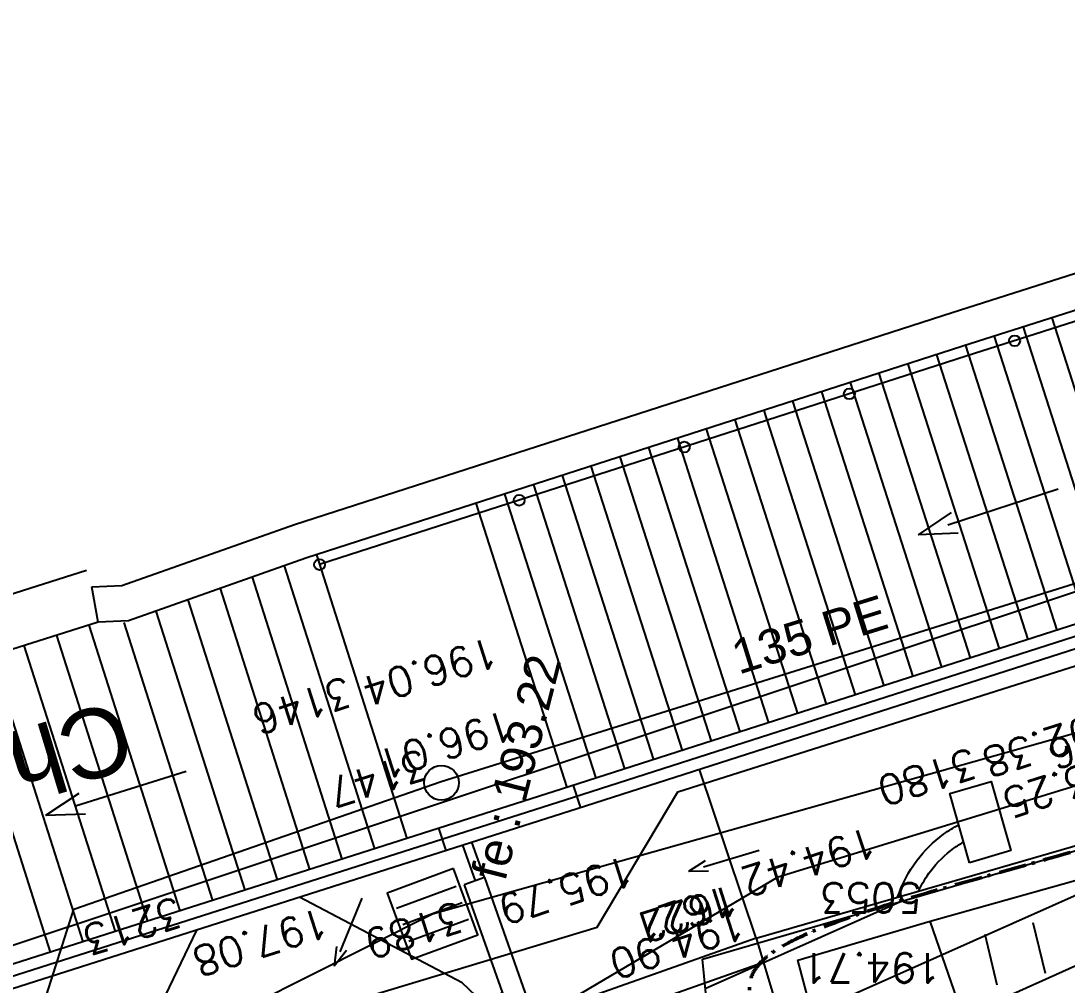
# Model space of a CAD drawing. Extents: x -594 to 29166, y -5797 to 14313.
# Drawn here: x 13770 to 14976, y 7889 to 9001 of the extents above; entities that cross this region are included whole.
import ezdxf
from ezdxf.enums import TextEntityAlignment as Align
from ezdxf.lldxf.tags import DXFTag

# ---------------------------------------------------------------- set-up
doc = ezdxf.new("R2010")
doc.units = 0
doc.linetypes.add('Style de ligne -15', pattern=[2.0832800000000002, 1.25, -0.41656, 0.1388600000000001, -0.2778600000000001])
doc.layers.get('0').update_dxf_attribs({"color": 252})
for name, color, linetype in [('A SITE', 252, 'Continuous'), ('AEP_SSL', 252, 'Continuous'), ('EDF_SSL', 252, 'Texte-Electricite'), ('Fond topo - ASS', 252, 'Continuous'), ('Fond topo - BAT_ANN', 252, 'Continuous'), ('Fond topo - CLO_LEG', 252, 'Continuous'), ('Fond topo - CLO_MUR', 252, 'Continuous'), ('Fond topo - EAU', 252, 'Continuous'), ('Fond topo - ESPACE_BOISE', 252, 'Continuous'), ('Fond topo - VOI_NOM', 252, 'Continuous'), ('Fond topo - Z_500', 252, 'Continuous'), ('GAZ_SSL', 252, 'Texte-GAZ'), ('prlm-VRD', 252, 'Continuous'), ('SA - EBC', 252, 'Continuous'), ('TELECOM_SSL', 252, 'Texte-Telecom'), ('UNITAIRE SSL', 252, 'UNITAIRE')]:
    doc.layers.add(name, color=color, linetype=linetype)
for name, color, linetype, plot in [('Fond topo - N', 252, 'Continuous', False), ('Fond topo - NCACHE', 252, 'Continuous', False), ('Fond topo - ZCACHE', 252, 'Continuous', False)]:
    doc.layers.add(name, color=color, linetype=linetype, plot=plot)
doc.layers.add('Fond topo - P', color=252, linetype='Continuous', lineweight=50)
doc.styles.add('2000_ARIAL', font='arial.ttf', dxfattribs={"height": 0.400000006})
doc.styles.add('Lignes', font='arial.ttf', dxfattribs={"height": 0.35})
doc.styles.add('LignesA', font='arial.ttf', dxfattribs={"height": 0.349999994})
doc.styles.add('SIMPLEX', font='simplex_.ttf', dxfattribs={"height": 1.25})
doc.styles.add('TP-C_Autocad_Standard', font='simplex_.ttf', dxfattribs={"height": 1})
doc.styles.add('Tronçons', font='arial.ttf', dxfattribs={"height": 0.25})
tags = doc.linetypes.add('L1', pattern=[1.0000000298023224, 0.6000000238418579, -0.4000000059604645]).pattern_tags.tags
tags[6:7] = [DXFTag(74, 4), DXFTag(75, 0), DXFTag(340, '0'), DXFTag(46, 0.0), DXFTag(50, 0.0), DXFTag(44, 0.0), DXFTag(45, 0.0)]
tags[4:5] = [DXFTag(74, 4), DXFTag(75, 0), DXFTag(340, '0'), DXFTag(46, 0.0), DXFTag(50, 0.0), DXFTag(44, 0.0), DXFTag(45, 0.0)]
tags = doc.linetypes.add('L16', pattern=[0.37500001490116125, 0.300000011920929, -0.07500000298023224]).pattern_tags.tags
tags[6:7] = [DXFTag(74, 4), DXFTag(75, 0), DXFTag(340, '0'), DXFTag(46, 0.0), DXFTag(50, 0.0), DXFTag(44, 0.0), DXFTag(45, 0.0)]
tags[4:5] = [DXFTag(74, 4), DXFTag(75, 0), DXFTag(340, '0'), DXFTag(46, 0.0), DXFTag(50, 0.0), DXFTag(44, 0.0), DXFTag(45, 0.0)]
tags = doc.linetypes.add('Texte-Electricite', pattern='A,5,-0.25,["ELEC",Lignes,S=1,R=0,X=0,Y=-0.18],-1.25', length=6.5).pattern_tags.tags
tags[15:16] = [DXFTag(74, 4), DXFTag(75, 0), DXFTag(340, '0'), DXFTag(46, 0.0), DXFTag(50, 0.0), DXFTag(44, 0.0), DXFTag(45, 0.0)]
tags[4:5] = [DXFTag(74, 4), DXFTag(75, 0), DXFTag(340, '0'), DXFTag(46, 0.0), DXFTag(50, 0.0), DXFTag(44, 0.0), DXFTag(45, 0.0)]
tags = doc.linetypes.add('Texte-GAZ', pattern='A,5,-0.25,["GAZ",Lignes,S=1,R=0,X=0,Y=-0.18],-1.25', length=6.5).pattern_tags.tags
tags[15:16] = [DXFTag(74, 4), DXFTag(75, 0), DXFTag(340, '0'), DXFTag(46, 0.0), DXFTag(50, 0.0), DXFTag(44, 0.0), DXFTag(45, 0.0)]
tags[4:5] = [DXFTag(74, 4), DXFTag(75, 0), DXFTag(340, '0'), DXFTag(46, 0.0), DXFTag(50, 0.0), DXFTag(44, 0.0), DXFTag(45, 0.0)]
tags = doc.linetypes.add('Texte-MT', pattern='A,5,-0.25,["MT",Lignes,S=1,R=0,X=0,Y=-0.18],-1.25', length=6.5).pattern_tags.tags
tags[15:16] = [DXFTag(74, 4), DXFTag(75, 0), DXFTag(340, '0'), DXFTag(46, 0.0), DXFTag(50, 0.0), DXFTag(44, 0.0), DXFTag(45, 0.0)]
tags[4:5] = [DXFTag(74, 4), DXFTag(75, 0), DXFTag(340, '0'), DXFTag(46, 0.0), DXFTag(50, 0.0), DXFTag(44, 0.0), DXFTag(45, 0.0)]
tags = doc.linetypes.add('Texte-Telecom', pattern='A,5,-0.25,["TEL",Lignes,S=1,R=0,X=0,Y=-0.18],-1.25', length=6.5).pattern_tags.tags
tags[15:16] = [DXFTag(74, 4), DXFTag(75, 0), DXFTag(340, '0'), DXFTag(46, 0.0), DXFTag(50, 0.0), DXFTag(44, 0.0), DXFTag(45, 0.0)]
tags[4:5] = [DXFTag(74, 4), DXFTag(75, 0), DXFTag(340, '0'), DXFTag(46, 0.0), DXFTag(50, 0.0), DXFTag(44, 0.0), DXFTag(45, 0.0)]
tags = doc.linetypes.add('Texte-TelecomA', pattern='A,5,-0.25,["TEL",LignesA,S=1,R=0,X=0,Y=-0.18],-1.25', length=6.5).pattern_tags.tags
tags[15:16] = [DXFTag(74, 4), DXFTag(75, 0), DXFTag(340, '0'), DXFTag(46, 0.0), DXFTag(50, 0.0), DXFTag(44, 0.0), DXFTag(45, 0.0)]
tags[4:5] = [DXFTag(74, 4), DXFTag(75, 0), DXFTag(340, '0'), DXFTag(46, 0.0), DXFTag(50, 0.0), DXFTag(44, 0.0), DXFTag(45, 0.0)]
tags = doc.linetypes.add('UNITAIRE', pattern='A,0.25,-0.2000000029802322,0,-0.2000000029802322,0.25,-0.300000011920929,["UNI",TP-C_Autocad_Standard,S=0.1500000059604645,R=0,X=-0.1,Y=-0.05],-0.449999988079071', length=1.650000095367432).pattern_tags.tags
tags[23:24] = [DXFTag(74, 4), DXFTag(75, 0), DXFTag(340, '0'), DXFTag(46, 0.0), DXFTag(50, 0.0), DXFTag(44, 0.0), DXFTag(45, 0.0)]
tags[12:13] = [DXFTag(74, 4), DXFTag(75, 0), DXFTag(340, '0'), DXFTag(46, 0.0), DXFTag(50, 0.0), DXFTag(44, 0.0), DXFTag(45, 0.0)]
tags[10:11] = [DXFTag(74, 4), DXFTag(75, 0), DXFTag(340, '0'), DXFTag(46, 0.0), DXFTag(50, 0.0), DXFTag(44, 0.0), DXFTag(45, 0.0)]
tags[8:9] = [DXFTag(74, 4), DXFTag(75, 0), DXFTag(340, '0'), DXFTag(46, 0.0), DXFTag(50, 0.0), DXFTag(44, 0.0), DXFTag(45, 0.0)]
tags[6:7] = [DXFTag(74, 4), DXFTag(75, 0), DXFTag(340, '0'), DXFTag(46, 0.0), DXFTag(50, 0.0), DXFTag(44, 0.0), DXFTag(45, 0.0)]
tags[4:5] = [DXFTag(74, 4), DXFTag(75, 0), DXFTag(340, '0'), DXFTag(46, 0.0), DXFTag(50, 0.0), DXFTag(44, 0.0), DXFTag(45, 0.0)]

# ---------------------------------------------------------------- blocks, each defined once
blk = doc.blocks.new('A 90.ASS07')
at = {"ltscale": 2}
for p, q in [((-0.25, -0.45), (-0.25, 0.4500000000000001)), ((0, -0.45), (0, 0.4500000000000001)), ((0.25, -0.45), (0.25, 0.4500000000000001))]:
    blk.add_line(p, q, dxfattribs=at)
at = {"ltscale": 2, "flags": 128}
blk.add_lwpolyline([(0.5, -0.5), (0.5, 0.5), (-0.5, 0.5), (-0.5, -0.5)], close=True, dxfattribs=at)
blk = doc.blocks.new('A 90.ESC01')
at = {"ltscale": 2}
for p, q in [((1.257547, 0.126415), (1.7, 0)), ((1.338104, 0), (0, 0)), ((1.257547, -0.126415), (1.7, 0))]:
    blk.add_line(p, q, dxfattribs=at)
blk = doc.blocks.new('A 90.CLOLEG')
at = {"ltscale": 2}
blk.add_circle((0, 0), 0.0625, dxfattribs=at)
blk = doc.blocks.new('A 90.EAU03')
at = {"ltscale": 2}
blk.add_circle((0, 0), 0.2, dxfattribs=at)
blk = doc.blocks.new('A 90.PTOPO')
at = {"layer": 'Fond topo - NCACHE', "style": 'SIMPLEX'}
blk.add_attdef('MAT', text='', height=0.34, dxfattribs=at).set_placement((0.09999999986030161, -0.09999999962747097), align=Align.TOP_LEFT)
at = {"layer": 'Fond topo - ZCACHE', "style": 'SIMPLEX'}
blk.add_attdef('ALT', (0.09999999986030161, 0.09999999962747097), '', height=0.34, dxfattribs=at)
blk = doc.blocks.new('A$C380262B1')
at = {"layer": 'SA - EBC'}
h = blk.add_hatch(dxfattribs=at)
h.set_pattern_fill('_USER', color=256, scale=75, angle=-335.8284639255295, style=0, pattern_type=0)
h.set_pattern_definition([(24.17153607447054, (-355966725.0913794, -417896002.4038396), (-30.71023888770651, 68.42427367140989), [])])
h.paths.add_polyline_path([(9533.967289561406, -8391.022676602006), (7823.560263682157, -8197.032719478011), (7677.26634000428, -8624.200356937945), (6795.644808141515, -8561.406107898802), (5968.179506575689, -8295.55842038244), (5307.727831928059, -7899.99740216881, -0.3248648439675891), (5215.66356504336, -6186.960641667247, -0.2814891280233847), (6034.588919347152, -5793.906059488654), (6977.488194359466, -5966.359615046531, 0.1695292869953866), (8622.524935239926, -5863.042801246047, 0.3340686001642133), (8902.106720628217, -5382.998490706086, 0.09326601099187866), (8620.675744628534, -4484.154293872416, 0.153138720952933), (7983.041431754827, -3856.574170198292), (6774.001917056739, -3250.65084323287), (5737.27900213562, -2651.023222506046, -0.1642525569746835), (4858.435642998666, -1650.659172795713), (4817.150435736403, -1198.612694069743), (4848.756969021633, -647.3217743448913), (5422.659926814958, 1808.548009581864, 0.4390366150430304), (6435.564773995429, 2874.098786618561, -0.09336270403907257), (6508.739385334775, 3486.828686110675, 0.1042719612268155), (6540.439700800925, 3811.755312792957), (6460.564939025789, 4655.403570830822), (7373.38954936713, 4920.791836176068), (7554.008261486888, 4259.8578767851), (7298.873095074669, 4188.137014396489), (7509.021686343476, 3441.03382807225, -0.2009829630450486), (7456.712778378278, 3016.095944307745), (7105.68882166408, 2168.347155954689), (7082.51023539342, 1970.99042609334), (7207.488740049303, 1059.89730162546), (7767.198439734057, -779.9824859946966), (8823.304629139602, -984.4878826290369, 0.1214178809896852), (9894.772318005562, -3098.331943433732, 0.01018302281994621), (10254.53238859773, -3499.40192066133), (9617.819940159097, -3345.007801242173), (9300.242931814864, -4358.367580920458), (9996.567213023081, -4620.499769318849), (9784.691719617695, -7276.41688529402), (9646.94292745553, -8212.627615593374)])
at = {"layer": 'AEP_SSL', "ltscale": 100, "elevation": 1e-07, "flags": 128}
blk.add_lwpolyline([(-4657.503307238221, 2524.130644276738), (-4321.238532988355, 2506.505002174526), (2406.852579722181, 2512.462495360523), (5039.464848442003, 2523.522771988064), (5735.795530723408, 4713.059323653579), (6159.106952929869, 4859.974169917405), (8218.18221253343, 5503.858360275625), (11299.44719583727, 6487.653621472417), (12284.40978354774, 6868.603047262876), (12195.44643666595, 7437.495728023349), (11556.68527921662, 8377.556826360524)], dxfattribs=at)
at = {"layer": 'EDF_SSL', "linetype": 'Texte-MT', "ltscale": 100, "elevation": 1e-07, "flags": 128}
blk.add_lwpolyline([(-6254.235737863928, -3469.873026758432), (-4383.625722909346, 2841.721576545388), (-4298.572772601619, 2988.92222950235), (-3696.492531057447, 3195.477872155607), (-3294.68380631879, 2842.643693648279), (-2780.687706498429, 2697.095867618918), (-228.3676850609481, 2738.302143104374), (1380.861316574737, 2771.28784339875), (2067.407089238986, 2949.600493535399), (2724.789587501436, 2563.94931152463), (4964.446017052978, 2545.238320156932), (5603.356821415946, 4115.855359658599), (5715.495082782581, 4351.502864714712), (6074.72995412536, 4471.090381406248), (6547.79669130221, 4750.30851252377), (7756.194445025176, 5121.046301163732)], dxfattribs=at)
at = {"layer": 'Fond topo - BAT_ANN', "ltscale": 2, "flags": 128}
for points in [[(6863.248764397576, 5394.550726376473), (6968.527119327337, 5066.506539285182)], [(6830.016423761845, 5383.956834673881), (6935.315517010167, 5055.848027393221)], [(6796.784083126113, 5373.362942785024), (6902.103914739564, 5045.18951550126)], [(6763.551742490381, 5362.769051082431), (6868.892312422395, 5034.531003516166)], [(6730.350950732827, 5352.076853718608), (6835.680710198358, 5023.872491903602)], [(6697.152978694066, 5341.375870257615), (6802.469107834622, 5013.213979825377)], [(6630.757034895942, 5319.97390333563), (6736.045903293416, 4991.896956227719)], [(6663.955006795004, 5330.674886610358), (6769.257505564019, 5002.555468026548)], [(6597.559062764049, 5309.272919502108), (6702.834301022813, 4981.238444335758)], [(6564.361090911552, 5298.571936134248), (6669.62269875221, 4970.579932443797)], [(6531.163118826225, 5287.870952393859), (6636.411096341908, 4959.921420458703)], [(6497.965146927163, 5277.169969119131), (6603.199494211003, 4949.262908846139)], [(6464.767175028101, 5266.468985565006), (6569.987891847268, 4938.604396767913)], [(6431.569202942774, 5255.768001917749), (6536.776289483532, 4927.945884875953)], [(6365.173259051517, 5234.366034902631), (6470.353084942326, 4906.628861092031)], [(6398.371231043711, 5245.067018643021), (6503.564687306061, 4917.287373170257)], [(6331.975287059322, 5223.665051348506), (6437.141482671723, 4895.970349386334)], [(6298.777315020561, 5212.964067794382), (6403.92988040112, 4885.311837401241)], [(6265.579343168065, 5202.263084333389), (6370.718278223649, 4874.653325695544)], [(6232.38137117587, 5191.562100872397), (6337.506675766781, 4863.994813710451)], [(6199.183399183676, 5180.861117411404), (6304.29507358931, 4853.336301911622)], [(6015.379794919863, 5121.614144463091), (6119.660652289167, 4794.486470334232)], [(5978.279895242304, 5108.863416500389), (6082.293337211013, 4782.574620656669)], [(5941.291510593146, 5095.762866921722), (6044.926022132859, 4770.662771165371)], [(5904.303125990555, 5082.66231752932), (6007.558707008138, 4758.750921487808)], [(5867.314741248265, 5069.561767950653), (5970.191391929984, 4746.839071810246)], [(5830.326356645674, 5056.461218558251), (5932.824076758698, 4734.927222318947)], [(5793.337972043082, 5043.360669258981), (5895.456761633977, 4723.015372641385)], [(5753.086156630889, 5040.497459005564), (5858.089446509257, 4711.103523150086)], [(5715.696129342541, 5028.65685718134), (5820.722131477669, 4699.191673472524)], [(5678.306102054194, 5016.816255450248), (5783.354816352949, 4687.279823981225)], [(5603.526047477499, 4993.1350518018), (5708.620186243206, 4663.456124905497)], [(5640.916074812412, 5004.975653719156), (5745.98750132136, 4675.367974489927)], [(6768.286621151492, 4568.236954323947), (6723.110497696325, 4698.935553431511)], [(6841.467719571665, 4697.47980479151), (6855.623439652845, 4639.173582196236)], [(6785.843583242968, 4683.975247852504), (6799.99930341728, 4625.669025164098)]]:
    blk.add_lwpolyline(points, dxfattribs=at)
at = {"layer": 'Fond topo - CLO_LEG', "ltscale": 2, "flags": 128}
blk.add_lwpolyline([(11013.06895320304, 6702.626105491071), (10695.14430337586, 6605.165996029972), (10024.72309456207, 6392.455950472503), (9622.604160755873, 6265.940628573298), (8332.648496190086, 5851.926421001553), (7833.746667997912, 5693.507228977977), (7199.461275013164, 5489.134439919143), (6764.488303847611, 5350.472626462578), (6019.024438923225, 5110.180944018065)], dxfattribs=at)
at = {"layer": 'Fond topo - CLO_MUR', "ltscale": 2, "flags": 128}
for points in [[(11946.63422587328, 7061.579361185431), (11946.68468819, 7058.146476186811), (11958.40659285896, 7016.703787911682), (11595.09133487009, 6903.213489800691), (11119.63964817114, 6748.396131955086), (10691.56444715336, 6616.619698330759), (10021.10785124823, 6403.898425213992), (9618.969832686707, 6277.377098705619), (8328.99903175421, 5863.35803316906), (7830.090687749907, 5704.936772026121), (7195.798829058185, 5500.561899784951), (6760.825190041214, 5361.899873428046), (6003.153103170916, 5117.67301140353), (5798.926352476701, 5045.339962281286), (5763.726715324447, 5043.867090716957), (5344.751029880717, 4911.186677962542), (5135.522418888286, 4837.955181114376), (4748.130107484758, 4683.849306218326), (4567.097202828154, 4588.07363556698), (4376.843392662704, 4474.072924535722), (3866.990749305114, 4113.186447322369)], [(5756.555655691773, 5084.602906368672), (5756.555655831471, 5084.602906368672), (5791.05100040324, 5086.046308092772), (5990.017048688605, 5156.516121141612), (6748.309550900012, 5400.942966900765), (7183.285471657291, 5539.605720620601), (7817.599421972409, 5743.987711053341), (8316.5300284978, 5902.41604130715), (9606.552545260638, 6316.451705247163), (10008.7557699997, 6442.993546836077), (10679.33327141218, 6655.753180757164), (11107.57702863775, 6787.581501714884), (11582.63126732782, 6942.275075241922), (11908.09409301728, 7043.941251840442), (11904.1831960436, 7057.768192701041)], [(5763.726715324447, 5043.867090716957), (5756.555655691773, 5084.602906368672)], [(6522.329820273444, 4679.415450524539), (7811.883157351986, 5053.051882516592)], [(6654.173013241962, 4338.868668675423), (6570.617334591225, 4654.047950264066), (6723.110497696325, 4698.935553431511), (7236.525386525318, 4843.152434751391), (7600.232564983889, 4955.543357133864), (7699.031475139782, 4983.463582769035), (7817.72746546194, 5017.006653919815)], [(6522.329820273444, 4679.415450524539), (6456.881574820727, 4873.949133045971)], [(6311.575729539618, 4855.664629116654), (6319.776135869324, 4829.940062388778)], [(6156.329657835886, 4806.175714731216), (6164.530064305291, 4780.45114800334)], [(6209.031372377649, 4749.275617860258), (6194.617885956541, 4790.04246070981)], [(6198.660491360351, 4745.608898997307), (6184.132387954742, 4786.699922569096)], [(6209.031372377649, 4749.275617860258), (6185.897688986734, 4741.096494719386)], [(6185.897688986734, 4741.096494719386), (6242.664823355153, 4580.537360720336)], [(6209.031372377649, 4749.275617860258), (6265.798506652936, 4588.716483768076)], [(6230.01407426782, 4616.31851028651), (6206.799134565517, 4605.669666174799), (6183.464023424312, 4627.929780073464), (5995.785055169836, 4726.659079454839)], [(5877.162690320984, 4688.708921149373), (5657.052216352895, 4229.602820239961), (5608.439468825236, 4167.977876868099)], [(6522.329820273444, 4679.415450524539), (5852.295046765357, 4442.518594581634), (5766.748113231733, 4179.571891296655)], [(6522.329820273444, 4679.415450524539), (6612.047620676458, 4381.286705285311)], [(6530.696210218593, 4651.614263653755), (5875.447143474594, 4419.945028144866), (5799.15932463482, 4185.458183847368)]]:
    blk.add_lwpolyline(points, dxfattribs=at)
for points in [[(11343.29228000715, 6113.533906918018), (11255.84951904602, 6400.407557189464, 0.4408759077093375), (11209.58770718426, 6422.43868401274), (10863.88522386551, 6312.200517579912), (10121.76772756502, 6074.19121172279), (9079.686832241714, 5740.619827248155), (8579.803016455844, 5581.796329468488), (7940.663035074249, 5377.342447079717), (6874.063527910039, 5036.190587654709), (6307.745935814455, 4854.44377809763), (5603.550239698961, 4629.962216969579), (5448.698277072981, 4574.623246304691), (5238.333492539823, 4512.935848534107), (4962.167990067974, 4398.673116508871), (4739.823423745111, 4271.408816799521), (4556.784951733425, 4168.18716339767), (4444.459800748155, 4090.558235906065), (4277.062816964462, 3986.162450537086), (4117.869460908696, 3861.611535400152), (4098.747674236074, 3847.307621501386), (3964.908347278833, 3743.032586574554)], [(11317.44550387375, 6105.726933851837), (11230.0226715859, 6392.535203322767, 0.4670975133110565), (11219.14476486854, 6397.146728169172), (10872.1094774548, 6286.483554914593), (10130.01338001341, 6048.481112159788), (9087.89035785012, 5714.896238408982), (8588.004065630957, 5556.071953848003), (7948.889391450211, 5351.626167073845), (6882.288973545656, 5010.474016331135), (6315.971430949867, 4828.72720900923), (5611.750646168366, 4604.237650334835), (5606.732141459361, 4602.443644963205)], [(6685.476999217644, 4726.685872115195, -0.08238823425691766), (6707.619551150128, 4769.081560801715, -0.07436966118737147), (6738.454242935404, 4799.379023909569, -0.03532198338909961), (6755.951081914827, 4810.288542322814)], [(6709.667630540207, 4733.6948890239, -0.05405050275838542), (6723.5928860493, 4757.046089414507, -0.07436965997250036), (6750.207130052149, 4783.196636941284, -0.02670024923431113), (6761.50460485369, 4790.514010377228)]]:
    blk.add_lwpolyline(points, format="xyb", dxfattribs=at)
at = {"layer": 'Fond topo - CLO_MUR', "linetype": 'L16', "ltscale": 2, "flags": 128}
blk.add_lwpolyline([(11330.3688918706, 6109.630420431494), (11242.9360952694, 6396.471380256115, 0.4473470729667258), (11214.24787403084, 6409.754962753504), (10867.99735068344, 6299.342036340385), (10125.89055388235, 6061.336162127554), (9083.7885950692, 5727.758032642304), (8583.9035410434, 5568.934141471981), (7944.776213448495, 5364.484307263046), (6878.176250634715, 5023.332301806658), (6311.858683405444, 4841.585493460298), (5607.650442840531, 4617.099933512509), (5605.14117507264, 4616.203064844012)], format="xyb", dxfattribs=at)
blk.add_lwpolyline([(3827.946748491377, 4159.9315546453), (4344.018271425739, 4525.516625121236), (4537.136222748086, 4641.233538836241), (4722.518783295527, 4739.310400187969), (5114.163439022377, 4895.107870921493), (5325.462823873386, 4969.064153358339), (5750.517623918131, 5103.669688198715)], dxfattribs=at)
at = {"layer": 'Fond topo - CLO_MUR', "ltscale": 2, "flags": 128}
blk.add_lwpolyline([(6768.231871118769, 4766.560109052807), (6745.813033683226, 4846.387278288603), (6793.431930011138, 4860.335705708712), (6815.850767446682, 4780.508536379784)], close=True, dxfattribs=at)
at = {"layer": 'Fond topo - ESPACE_BOISE', "linetype": 'L1', "ltscale": 2, "flags": 128}
blk.add_lwpolyline([(9533.967289561406, -8391.022676602006), (7823.560263682157, -8197.032719478011), (7677.26634000428, -8624.200356937945), (6795.644808141515, -8561.406107898802), (5968.179506575689, -8295.55842038244), (5307.727831928059, -7899.99740216881, -0.3248648439675891), (5215.66356504336, -6186.960641667247, -0.2814891279475962), (6034.588919347152, -5793.906059488654), (6977.488194359466, -5966.359615046531, 0.1695292870025676), (8622.524935239926, -5863.042801246047, 0.3340686001642133), (8902.106720628217, -5382.998490706086, 0.09326601102169153), (8620.675744628534, -4484.154293872416, 0.153138720952933), (7983.041431754827, -3856.574170198292), (6774.001917056739, -3250.65084323287), (5737.27900213562, -2651.023222506046, -0.1642525569996709), (4858.435642998666, -1650.659172795713), (4817.150435736403, -1198.612694069743), (4848.756969021633, -647.3217743448913), (5422.659926814958, 1808.548009581864, 0.4390366150430304), (6435.564773995429, 2874.098786618561, -0.09336270405047195), (6508.739385334775, 3486.828686110675, 0.104271961321091), (6540.439700800925, 3811.755312792957), (6460.564939025789, 4655.403570830822), (7373.38954936713, 4920.791836176068), (7554.008261486888, 4259.8578767851), (7298.873095074669, 4188.137014396489), (7509.021686343476, 3441.03382807225, -0.2009829630843761), (7456.712778378278, 3016.095944307745), (7105.68882166408, 2168.347155954689), (7082.51023539342, 1970.99042609334), (7207.488740049303, 1059.89730162546), (7767.198439734057, -779.9824859946966), (8823.304629139602, -984.4878826290369, 0.121417881002313), (9894.772318005562, -3098.331943433732, 0.01018302282179253), (10254.53238859773, -3499.40192066133), (9617.819940159097, -3345.007801242173), (9300.242931814864, -4358.367580920458), (9996.567213023081, -4620.499769318849), (9784.691719617695, -7276.41688529402), (9646.94292745553, -8212.627615593374)], format="xyb", close=True, dxfattribs=at)
at = {"layer": 'GAZ_SSL', "linetype": 'Texte-GAZ', "ltscale": 100, "elevation": 1e-07, "flags": 128}
blk.add_lwpolyline([(-5152.651921892539, 2364.05467223376), (2667.48430300504, 2357.66564430669), (4919.708398170769, 2311.990035325289), (4981.80716377683, 2316.586419288069), (5207.02262991108, 2843.639868218452), (5728.464187914506, 4507.656638603657), (6339.110038243234, 4692.383073084056), (6432.225606171414, 4848.188790306449), (10857.22253280692, 6251.024251058697), (11031.19929251261, 6212.292158883064), (11941.10199040733, 6493.718900345265), (12510.72370973416, 6660.813371278345), (12700.19937152974, 6574.037991091608), (12863.2275196258, 5583.501624129712), (13335.00721133314, 3411.644413694739), (13791.09376040287, 3267.407752200961), (13865.71458079852, 2980.878825392574), (14635.98717409186, 3165.204820595682), (15405.97443720326, 3172.404109500349)], dxfattribs=at)
at = {"layer": 'TELECOM_SSL', "linetype": 'Texte-TelecomA', "elevation": 1e-07, "flags": 128}
blk.add_lwpolyline([(5337.191374832764, 4562.161648645997), (11081.4265221823, 6474.496048502623)], dxfattribs=at)
at = {"layer": 'UNITAIRE SSL', "ltscale": 200, "elevation": 1e-07, "flags": 128}
blk.add_lwpolyline([(-5369.323243759573, 4907.749354373664), (-4092.277112370357, 2915.095972269773), (1383.169260621071, 3181.032850407064), (5037.592502357438, 4148.632023856044), (6149.244980933145, 4707.472472917289), (7015.098215872422, 4951.400265283882), (8140.342157287523, 5317.590832151472), (9024.055468244478, 5587.232588510959), (10084.9646597635, 5928.456863574683), (11017.82730841078, 6277.344182692467), (12233.88748117723, 7183.345970883965), (11504.18372829445, 8257.060418836772)], dxfattribs=at)
at = {"layer": 'Fond topo - ASS', "ltscale": 2, "xscale": 81.3508391461886, "yscale": 81.3508391461886, "zscale": 100, "rotation": 110.3035760376094}
blk.add_blockref('A 90.ASS07', (6149.244980933145, 4707.472472917289), dxfattribs=at)
at = {"layer": 'Fond topo - BAT_ANN', "ltscale": 2}
for p, xscale, yscale, zscale, rotation in [((6870.690194191411, 5197.554610855876), 99.99999999999999, 99.99999999999999, 99.99999999999999, 198.1241684610701), ((5865.302887978032, 4872.221664153039), 99.99999999999999, 99.99999999999999, 99.99999999999999, 197.5118128337064), ((6525.705181481317, 4780.957244709134), 49.99999999999999, 49.99999999999999, 100, 196.8068488920958), ((6068.185480730608, 4725.688598491251), 49.99999999999999, 49.99999999999999, 100, 247.6299410260955)]:
    blk.add_blockref('A 90.ESC01', p, dxfattribs=dict(at, xscale=xscale, yscale=yscale, zscale=zscale, rotation=rotation))
at = {"layer": 'Fond topo - CLO_LEG', "ltscale": 2, "xscale": 99.99999999999999, "yscale": 99.99999999999999, "zscale": 99.99999999999999}
for p, rotation in [((6820.310440240428, 5368.267752230166), 197.6813763701966), ((6629.89758127369, 5307.088858820497), 197.8661279325815), ((6439.542393106967, 5245.730058476328), 197.8661279325815), ((6249.187205033377, 5184.371258318423), 197.8661279325815), ((6019.024439016357, 5110.180944018065), 197.8661279325815)]:
    blk.add_blockref('A 90.CLOLEG', p, dxfattribs=dict(at, rotation=rotation))
at = {"layer": 'Fond topo - EAU', "ltscale": 2, "xscale": 100, "yscale": 100, "zscale": 100, "rotation": 281.8601992815302}
blk.add_blockref('A 90.EAU03', (6159.53833013773, 4858.736271597445), dxfattribs=at)
at = {"layer": 'Fond topo - P', "ltscale": 2}
ref = blk.add_blockref('A 90.PTOPO', (6072.432475443929, 4942.64063797891), dxfattribs=dict(at, xscale=100, yscale=100, zscale=100, rotation=197.7963440764559))
ref.add_attrib('MAT', '3146', dxfattribs={"layer": 'Fond topo - N', "color": 0, "ltscale": 2, "height": 34, "rotation": 197.796344044832, "style": 'SIMPLEX'}).set_placement((6059.85464095138, 4949.105781409889), align=Align.TOP_LEFT)
ref.add_attrib('ALT', '196.04', (6217.748518893495, 5027.44144424796), dxfattribs={"layer": 'Fond topo - Z_500', "color": 0, "ltscale": 2, "height": 34, "rotation": 197.796344044832, "style": 'SIMPLEX'})
ref = blk.add_blockref('A 90.PTOPO', (6159.53833013773, 4858.736271597445), dxfattribs=dict(at, xscale=100, yscale=100, zscale=100, rotation=197.7963440764559))
ref.add_attrib('MAT', '3147', dxfattribs={"layer": 'Fond topo - N', "color": 0, "ltscale": 2, "height": 34, "rotation": 197.796344044832, "style": 'SIMPLEX'}).set_placement((6146.960495738313, 4865.201415121555), align=Align.TOP_LEFT)
ref.add_attrib('ALT', '196.01', (6235.537084145471, 4943.356664478778), dxfattribs={"layer": 'Fond topo - Z_500', "color": 0, "ltscale": 2, "height": 34, "rotation": 197.796344044832, "style": 'SIMPLEX'})
ref = blk.add_blockref('A 90.PTOPO', (6990.280388714746, 4902.46577328071), dxfattribs=dict(at, xscale=100, yscale=100, zscale=100, rotation=197.7963440945357))
ref.add_attrib('MAT', '3176', dxfattribs={"layer": 'Fond topo - N', "color": 0, "ltscale": 2, "height": 34, "rotation": 197.7963440638844, "style": 'SIMPLEX'}).set_placement((6977.702554268762, 4908.930916618556), align=Align.TOP_LEFT)
ref.add_attrib('ALT', '192.38', (6932.856020797044, 4945.446978323161), dxfattribs={"layer": 'Fond topo - Z_500', "color": 0, "ltscale": 2, "height": 34, "rotation": 197.7963440638844, "style": 'SIMPLEX'})
ref = blk.add_blockref('A 90.PTOPO', (6793.431930011138, 4860.335705708712), dxfattribs=dict(at, xscale=100, yscale=100, zscale=100, rotation=197.7963440945357))
ref.add_attrib('MAT', '3180', dxfattribs={"layer": 'Fond topo - N', "color": 0, "ltscale": 2, "height": 34, "rotation": 197.7963440638844, "style": 'SIMPLEX'}).set_placement((6780.854095472023, 4866.800848860294), align=Align.TOP_LEFT)
ref.add_attrib('ALT', '193.25', (6956.190250208601, 4898.731330223382), dxfattribs={"layer": 'Fond topo - Z_500', "color": 0, "ltscale": 2, "height": 34, "rotation": 197.7963440638844, "style": 'SIMPLEX'})
ref = blk.add_blockref('A 90.PTOPO', (6517.455599410459, 4718.744968436658), dxfattribs=dict(at, xscale=100, yscale=100, zscale=100, rotation=262.8757204829701))
ref.add_attrib('MAT', '1622', dxfattribs={"layer": 'Fond topo - N', "color": 0, "ltscale": 2, "height": 34, "rotation": 198.1436334010612, "style": 'SIMPLEX'}).set_placement((6506.292584864423, 4710.062393452972), align=Align.TOP_LEFT)
ref.add_attrib('ALT', '194.42', (6654.208393162116, 4808.646213635802), dxfattribs={"layer": 'Fond topo - Z_500', "color": 0, "ltscale": 2, "height": 34, "rotation": 198.1436334010612, "style": 'SIMPLEX'})
ref = blk.add_blockref('A 90.PTOPO', (6201.507260231301, 4683.438462112099), dxfattribs=dict(at, xscale=100, yscale=100, zscale=100, rotation=197.7963440764559))
ref.add_attrib('MAT', '3189', dxfattribs={"layer": 'Fond topo - N', "color": 0, "ltscale": 2, "height": 34, "rotation": 197.796344044832, "style": 'SIMPLEX'}).set_placement((6188.929425738752, 4689.903605449945), align=Align.TOP_LEFT)
ref.add_attrib('ALT', '195.79', (6374.311087047681, 4775.366265513003), dxfattribs={"layer": 'Fond topo - Z_500', "color": 0, "ltscale": 2, "height": 34, "rotation": 197.796344044832, "style": 'SIMPLEX'})
ref = blk.add_blockref('A 90.PTOPO', (6723.110497696325, 4698.935553431511), dxfattribs=dict(at, xscale=100, yscale=100, zscale=100, rotation=179.9607580165254))
ref.add_attrib('MAT', '5053', dxfattribs={"layer": 'Fond topo - N', "color": 0, "ltscale": 2, "height": 34, "rotation": 179.9607579854925, "style": 'SIMPLEX'}).set_placement((6713.117349101231, 4708.942400105298), align=Align.TOP_LEFT)
ref.add_attrib('ALT', '194.71', (6735.968032525852, 4662.169904913753), dxfattribs={"layer": 'Fond topo - Z_500', "color": 0, "ltscale": 2, "height": 34, "rotation": 179.9607579854925, "style": 'SIMPLEX'})
ref = blk.add_blockref('A 90.PTOPO', (6510.022884840146, 4717.552315443754), dxfattribs=dict(at, xscale=100, yscale=100, zscale=100, rotation=262.9020252882712))
ref.add_attrib('MAT', '1621', dxfattribs={"layer": 'Fond topo - N', "color": 0, "ltscale": 2, "height": 34, "rotation": 198.1699381669555, "style": 'SIMPLEX'}).set_placement((6498.863857844844, 4708.864616416395), align=Align.TOP_LEFT)
ref.add_attrib('ALT', '194.90', (6502.593040559441, 4713.691150583327), dxfattribs={"layer": 'Fond topo - Z_500', "color": 0, "ltscale": 2, "height": 34, "rotation": 198.1699381669555, "style": 'SIMPLEX'})
ref = blk.add_blockref('A 90.PTOPO', (5877.162690320984, 4688.708921149373), dxfattribs=dict(at, xscale=100, yscale=100, zscale=100, rotation=197.7963440764559))
ref.add_attrib('MAT', '3213', dxfattribs={"layer": 'Fond topo - N', "color": 0, "ltscale": 2, "height": 34, "rotation": 197.796344044832, "style": 'SIMPLEX'}).set_placement((5864.584855688736, 4695.174064394087), align=Align.TOP_LEFT)
ref.add_attrib('ALT', '197.08', (6022.446682723239, 4715.737370122224), dxfattribs={"layer": 'Fond topo - Z_500', "color": 0, "ltscale": 2, "height": 34, "rotation": 197.796344044832, "style": 'SIMPLEX'})
at = {"layer": 'AEP_SSL', "style": 'Tronçons'}
blk.add_text('135 PE', height=40, rotation=17.32533186929552, dxfattribs=at).set_placement((6502.26271157153, 4983.261112775653))
at = {"layer": 'Fond topo - VOI_NOM', "style": '2000_ARIAL'}
blk.add_text('Chemin  du  Grapillon', height=80, rotation=196.8528037933912, dxfattribs=at).set_placement((5788.242686446756, 4954.922575782984))
at = {"layer": 'UNITAIRE SSL', "style": 'Tronçons'}
blk.add_text('fe : 193.22', height=40, rotation=75.72197817139816, dxfattribs=at).set_placement((6232.83997150138, 4743.730255309492))

msp = doc.modelspace()

# ---------------------------------------------------------------- linework, layer by layer
at = {"layer": 'A SITE', "linetype": 'Style de ligne -15', "lineweight": 50, "ltscale": 25.4}
msp.add_open_spline([(4176.460323989, 5442.268083721201), (4369.671814654253, 5480.305082514233), (4562.883305319505, 5518.342081307264), (4903.035870079556, 5519.770962749722), (5243.188434839607, 5521.199844192178), (5979.862232432676, 5524.644192387673), (6716.536030025745, 5528.088540583168), (7278.196035443951, 5527.680984529125), (7839.856040862154, 5527.273428475082), (8021.33605249903, 5527.04436151977), (8202.816064135908, 5526.815294564457), (8808.175518535207, 5525.355672830381), (9413.534972934507, 5523.896051096305), (10716.35055125782, 5525.292875773189), (12019.16612958114, 5526.689700450073), (12242.59736941556, 5526.219074095052), (12466.02860924998, 5525.748447740031), (12816.58825669966, 5520.962446153984), (13167.14790414932, 5516.176444567938), (13202.67334411069, 5616.323253230989), (13238.19878407206, 5716.470061894041), (13267.88797985007, 5802.201202280354), (13297.57717562809, 5887.932342666667), (13327.26637146807, 5973.663483182873), (13356.95556730804, 6059.39462369908), (13408.40586833479, 6207.963585019167), (13459.85616936153, 6356.532546339254), (13477.00626972637, 6406.055533505653), (13494.1563700912, 6455.578520672052), (13528.56424594086, 6560.211756405557), (13562.97212179051, 6664.844992139062), (13573.34426940263, 6696.386357049848), (13583.71641701474, 6727.927721960633), (13599.14459516289, 6774.844311820367), (13614.57277331104, 6821.7609016801), (13678.89845151418, 7117.445058481407), (13743.22412971732, 7413.129215282714), (13957.44417426001, 7453.649993311512), (14171.6642188027, 7494.17077134031), (14164.33110006091, 7534.454284825461), (14156.99798131911, 7574.737798310613), (14190.69856097776, 7584.1885789299), (14224.3991406364, 7593.639359549188), (14227.54598275065, 7586.876309721521), (14230.6928248649, 7580.113259893854), (14293.31613396937, 7599.075882379029), (14355.93944307384, 7618.038504864206), (14360.33627129155, 7603.518153668139), (14364.73309950925, 7588.997802472074), (14537.19463817218, 7591.452871283189), (14709.72105367121, 7640.318572682433), (14664.80085229129, 7789.364483691123), (14619.88065091136, 7938.410394699813), (15047.10136485209, 8062.384212492531), (15474.32207879282, 8186.35803028525), (15686.72011032906, 8247.99634733282), (15899.1181418653, 8309.634664380394), (15904.18095425764, 8311.16615035549), (15909.24376664999, 8312.697636330588), (15908.24632720474, 8315.994988719141), (15907.24888775948, 8319.292341107695), (17672.66370066847, 8849.18489157519), (19438.07851357746, 9379.077442042686), (19648.94625719312, 9442.84166650947), (19859.81400080878, 9506.605890976254), (20255.34999765514, 9309.740046358256), (20650.88599450151, 9112.87420174026), (20960.83037043088, 8222.925854629979), (21270.77474636025, 7332.977507519699), (21180.20482578994, 7304.155253916865), (21089.63490521962, 7275.333000314032), (21163.08192130905, 7017.583632131451), (21236.52893739848, 6759.834263948869), (21251.59096196499, 6763.900398713808), (21266.65298653151, 6767.966533478745), (21275.66331628615, 6734.589920389879), (21284.67364604079, 6701.213307301014), (21269.90174220742, 6697.225493309333), (21255.12983837404, 6693.237679317652), (21270.02909754186, 6638.046934804524), (21284.92835670968, 6582.856190291396), (21291.18791271421, 6584.546016145794), (21297.44746871873, 6586.235842000193), (21305.99505503359, 6495.045994312171), (21402.88127022713, 6506.77370062368), (21487.34614140726, 6527.117243858374), (21571.8110125874, 6547.460787093069), (21569.54090915693, 6559.077459708715), (21567.27080572647, 6570.694132324361), (21604.9826147757, 6578.638180696444), (21642.69442382495, 6586.582229068526), (21649.99092684802, 6549.24424479024), (21657.28742987109, 6511.906260511954), (21652.49321263043, 6510.896351562153), (21647.69899538977, 6509.88644261235), (21807.59759874861, 5746.171790918018), (21967.49620210746, 4982.457139223686), (21977.29087856582, 4938.619647976331), (21987.08555502418, 4894.782156728977), (22015.77968985148, 4743.897667099305), (22044.47382467878, 4593.013177469635), (22063.49845796792, 4473.15386370534), (22082.52309125707, 4353.294549941044), (22101.17758034708, 4237.725041504161), (22119.8320694371, 4122.155533067276), (22124.34521501322, 4087.383801149612), (22128.85836058934, 4052.612069231947), (22138.67043277023, 3933.294823616047), (22148.48250495112, 3813.977578000148), (22152.89930715496, 3687.239417307076), (22157.31610935879, 3560.501256614004), (22156.076484195, 3368.858372212821), (22154.83685903121, 3177.215487811639), (22152.19921093334, 3078.786779554529), (22149.56156283546, 2980.358071297419), (22145.45597761818, 2863.604543402881), (22141.35039240089, 2746.851015508344), (22132.84957172425, 2586.184714510545), (22124.3487510476, 2425.518413512747), (22087.73229281092, 1950.645502867765), (22051.11583457425, 1475.772592222784), (21993.93267188069, 847.2728484507301), (21936.74950918714, 218.7731046786765), (21915.72911809816, 183.1543716948916), (21894.70872700917, 147.5356387111067), (21213.22959377029, 141.5663173796755), (20531.75046053142, 135.5969960482442), (20529.70391122794, 160.0584829811443), (20527.65736192447, 184.5199699140445), (20322.85211202239, 176.690893984845), (20118.04686212031, 168.8618180556456), (19882.16605612223, 159.8448189737624), (19646.28525012414, 150.8278198918793), (19256.88795437214, 145.1817412266304), (18867.49065862014, 139.5356625613815), (18773.40076004949, -158.0539794890239), (18679.31086147885, -455.6436215394293), (18604.52972435834, -1398.2892427307), (18529.74858723784, -2340.934863921971), (18635.05281645298, -2777.584667182492), (18740.3570456681, -3214.234470443014), (18588.75649128179, -3295.852804806581), (18437.15593689547, -3377.471139170148), (18384.51067286626, -3407.386502780186), (18331.86540883705, -3437.301866390224), (18280.61346701965, -3484.555506740129), (18229.36152520225, -3531.809147090034), (18125.26721579346, -3688.348619902795), (18021.17290638468, -3844.888092715555), (17973.14358509049, -3961.195121001385), (17925.1142637963, -4077.502149287216), (17903.6595444782, -4188.267269896076), (17882.2048251601, -4299.032390504935), (17853.8311819437, -4428.724102620885), (17825.4575387273, -4558.415814736834), (17795.32097892486, -4816.051617467339), (17765.18441912243, -5073.687420197844), (17828.42555699479, -5320.211674328882), (17891.66669486716, -5566.73592845992), (16164.83861855822, -5333.520038808841), (14438.01054224929, -5100.304149157763), (14043.04613360993, -5030.62411782032), (13648.08172497056, -4960.944086482877), (13506.14388269963, -4936.078551666066), (13364.20604042869, -4911.213016849256), (13220.84792956359, -4883.357134984888), (13077.48981869849, -4855.501253120519), (12791.93663099906, -4799.706438058725), (12506.38344329963, -4743.911622996931), (12128.34885504419, -4679.679125337937), (11750.31426678875, -4615.446627678944), (11530.96657057306, -4571.296341279807), (11311.61887435737, -4527.14605488067), (10549.50275420606, -4375.436976027418), (9787.386634054754, -4223.727897174167), (9847.497623255429, -3981.593318758593), (9907.608612456102, -3739.45874034302), (9806.224612371345, -3461.390401503092), (9704.840612286585, -3183.322062663164), (9715.186505392605, -3083.78428544866), (9725.532398498623, -2984.246508234157), (9824.047302511954, -2441.958219058206), (9922.562206525283, -1899.669929882255), (9651.720328772337, -1701.166952330637), (9380.878451019391, -1502.663974779018), (9447.608481402609, -1104.824686992503), (9514.338511785827, -706.9853992059885), (9834.997575414756, -611.0330797781556), (10155.65663904368, -515.0807603503229), (10247.11430860766, 11.58272047775972), (10338.57197817164, 538.2462013058423), (10143.19891171326, 564.034399210519), (9947.825845254876, 589.8225971151958), (9948.480143309253, 594.7796016490087), (9949.134441363629, 599.7366061828216), (9614.749591614567, 638.6852105942904), (9280.364741865505, 677.6338150057593), (8737.858740855809, 744.5739853015723), (8195.352739846112, 811.5141555973853), (7103.907474774716, 948.2615167649813), (6012.462209703319, 1085.008877932577), (5516.206690876444, 1145.917004896744), (5019.951172049568, 1206.825131860911), (4567.056891918675, 1262.264872866837), (4114.162611787784, 1317.704613872763), (4102.179930818145, 1307.408669484968), (4090.197249848507, 1297.112725097174), (3869.943570597327, 1322.109522471705), (3649.689891346147, 1347.106319846236), (3455.220307945352, 1370.40469088167), (3260.750724544557, 1393.703061917104), (3258.524318804017, 1373.559348491966), (3256.297913063478, 1353.415635066829), (2884.9618248586, 1399.247563906887), (2513.625736653723, 1445.079492746946), (2816.188598448748, 2481.82475935111), (3118.751460243772, 3518.570025955275), (3122.582998515823, 3517.421165562354), (3126.414536787875, 3516.272305169434), (3182.802811835182, 3704.331784302535), (3239.191086882488, 3892.391263435636), (3244.935288008489, 3911.548615905299), (3250.679489134491, 3930.705968374963), (3342.692954312362, 4248.16559893286), (3434.706419490234, 4565.625229490758), (3504.836904109278, 4748.284544670305), (3574.967388728322, 4930.943859849853), (3700.502833669992, 5086.55402693077), (3826.038278611662, 5242.164194011688), (4001.249301300331, 5342.216138866444), (4176.460323989, 5442.268083721201)], degree=2, knots=[0, 0, 0, 1, 1, 2, 2, 3, 3, 4, 4, 5, 5, 6, 6, 7, 7, 8, 8, 9, 9, 10, 10, 11, 11, 12, 12, 13, 13, 14, 14, 15, 15, 16, 16, 17, 17, 18, 18, 19, 19, 20, 20, 21, 21, 22, 22, 23, 23, 24, 24, 25, 25, 26, 26, 27, 27, 28, 28, 29, 29, 30, 30, 31, 31, 32, 32, 33, 33, 34, 34, 35, 35, 36, 36, 37, 37, 38, 38, 39, 39, 40, 40, 41, 41, 42, 42, 43, 43, 44, 44, 45, 45, 46, 46, 47, 47, 48, 48, 49, 49, 50, 50, 51, 51, 52, 52, 53, 53, 54, 54, 55, 55, 56, 56, 57, 57, 58, 58, 59, 59, 60, 60, 61, 61, 62, 62, 63, 63, 64, 64, 65, 65, 66, 66, 67, 67, 68, 68, 69, 69, 70, 70, 71, 71, 72, 72, 73, 73, 74, 74, 75, 75, 76, 76, 77, 77, 78, 78, 79, 79, 80, 80, 81, 81, 82, 82, 83, 83, 84, 84, 85, 85, 86, 86, 87, 87, 88, 88, 89, 89, 90, 90, 91, 91, 92, 92, 93, 93, 94, 94, 95, 95, 96, 96, 97, 97, 98, 98, 99, 99, 100, 100, 101, 101, 102, 102, 103, 103, 104, 104, 105, 105, 106, 106, 107, 107, 108, 108, 109, 109, 110, 110, 111, 111, 112, 112, 113, 113, 114, 114, 115, 115, 115], dxfattribs=at)

# ---------------------------------------------------------------- block references
at = {"layer": 'prlm-VRD'}
msp.add_blockref('A$C380262B1', (8094.782763188872, 3263.943246462347), dxfattribs=at)

doc.saveas('drawing.dxf')
